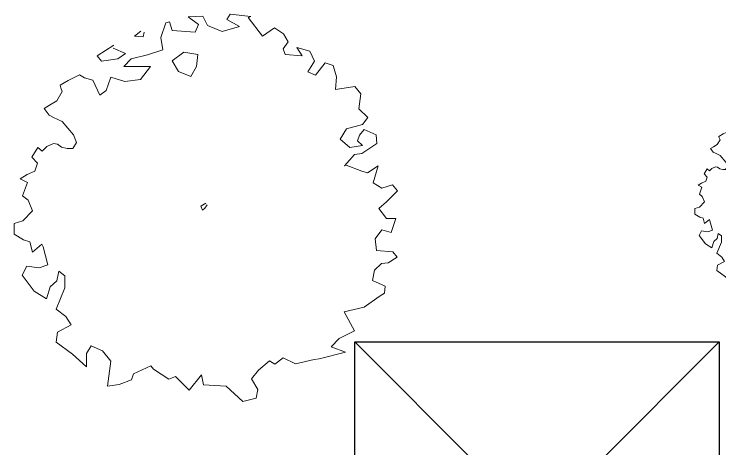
# Model space of a CAD drawing. Extents: x 2080 to 102394, y 2071 to 93424.
# Drawn here: x 85057 to 85557, y 77614 to 77921 of the extents above; entities that cross this region are included whole.
import ezdxf

# ---------------------------------------------------------------- set-up
doc = ezdxf.new("R2010")
doc.units = 0
doc.header["$LTSCALE"] = 20
doc.header["$MEASUREMENT"] = 0
doc.layers.add('Mango tree', color=96, linetype='Continuous', lineweight=5)
doc.layers.add('sappotta', color=114, linetype='Continuous', lineweight=5)
doc.layers.add('Roof lilne', color=31, linetype='Continuous')

# ---------------------------------------------------------------- blocks, each defined once
blk = doc.blocks.new('A$C4DED146C')
at = {"layer": 'Roof lilne'}
for p, q in [((-64.5, -64.5), (-193.5, 64.5)), ((-64.5, -64.5), (64.5, 64.5)), ((-64.5, -112.5), (-64.5, -64.5)), ((-193.5, -241.5), (-64.5, -112.5)), ((-64.5, -112.5), (64.5, -241.5))]:
    blk.add_line(p, q, dxfattribs=at)
blk.add_lwpolyline([(-193.5, -241.5), (-193.5, 64.5), (64.5, 64.5), (64.5, -241.5)], close=True, dxfattribs=at)
blk = doc.blocks.new('NEEM')
at = {"layer": 'sappotta', "linetype": 'Continuous'}
for p, q in [((0.0031, 1.1323), (-0.083, 1.1274)), ((-0.083, 1.1274), (-0.0227, 1.0834)), ((0.0298, 1.0769), (0.0031, 1.1323)), ((0.1622, 1.1437), (0.1418, 1.1119)), ((0.1418, 1.1119), (0.2162, 1.072)), ((0.2828, 1.1298), (0.1622, 1.1437)), ((0.2671, 1.1233), (0.2828, 1.1298)), ((0.3509, 1.0158), (0.2671, 1.1233)), ((-0.2131, 1.0923), (-0.2421, 1.0068)), ((-0.1911, 1.0989), (-0.2131, 1.0923)), ((-0.177, 1.0484), (-0.1911, 1.0989)), ((-0.0227, 1.0834), (-0.0431, 1.0394)), ((0.1144, 1.0427), (0.0298, 1.0769)), ((0.2162, 1.072), (0.1144, 1.0427)), ((-0.3588, 1.0435), (-0.3956, 1.0158)), ((-0.3455, 1.0109), (-0.34, 1.0386)), ((-0.0431, 1.0394), (-0.177, 1.0484)), ((0.4207, 1.063), (0.3509, 1.0158)), ((0.4731, 1.0296), (0.4207, 1.063)), ((0.5006, 0.9816), (0.4731, 1.0296)), ((-0.3956, 1.0158), (-0.3455, 1.0109)), ((-0.2421, 1.0068), (-0.2303, 0.9351)), ((-0.517, 0.9628), (-0.6142, 0.9009)), ((0.4716, 0.9417), (0.5006, 0.9816)), ((0.5515, 0.9498), (0.5813, 0.9001)), ((0.6267, 0.9278), (0.5515, 0.9498)), ((-0.5209, 0.9449), (-0.5209, 0.9449)), ((-0.4489, 0.9131), (-0.5209, 0.9449)), ((-0.4935, 0.8838), (-0.4489, 0.9131)), ((-0.3196, 0.9058), (-0.4152, 0.8838)), ((-0.2303, 0.9351), (-0.3196, 0.9058)), ((-0.1081, 0.9221), (-0.177, 0.8716)), ((-0.0274, 0.9083), (-0.1081, 0.9221)), ((-0.0345, 0.839), (-0.0274, 0.9083)), ((0.4825, 0.9083), (0.4716, 0.9417)), ((0.5813, 0.9001), (0.4825, 0.9083)), ((0.6541, 0.87), (0.6267, 0.9278)), ((-0.6142, 0.9009), (-0.5891, 0.87)), ((-0.5891, 0.87), (-0.4935, 0.8838)), ((-0.4152, 0.8838), (-0.459, 0.839)), ((-0.177, 0.8716), (-0.1394, 0.8089)), ((0.6157, 0.8064), (0.6541, 0.87)), ((-0.459, 0.839), (-0.3032, 0.8374)), ((-0.3032, 0.8374), (-0.3611, 0.7616)), ((-0.0674, 0.7796), (-0.0345, 0.839)), ((0.7152, 0.8602), (0.6604, 0.7877)), ((0.7622, 0.8439), (0.7152, 0.8602)), ((0.7826, 0.7787), (0.7622, 0.8439)), ((-0.7168, 0.7893), (-0.7489, 0.7739)), ((-0.6886, 0.7722), (-0.7168, 0.7893)), ((-0.1394, 0.8089), (-0.0674, 0.7796)), ((0.6604, 0.7877), (0.6157, 0.8064)), ((-0.7826, 0.7567), (-0.8304, 0.7291)), ((-0.7489, 0.7739), (-0.7826, 0.7567)), ((-0.6384, 0.7576), (-0.6886, 0.7722)), ((-0.5985, 0.672), (-0.6384, 0.7576)), ((-0.5335, 0.7763), (-0.5617, 0.6989)), ((-0.452, 0.7502), (-0.5335, 0.7763)), ((-0.3611, 0.7616), (-0.452, 0.7502)), ((0.7755, 0.7038), (0.7826, 0.7787)), ((-0.8304, 0.7291), (-0.8264, 0.7144)), ((-0.8264, 0.7144), (-0.8178, 0.6924)), ((0.8883, 0.7225), (0.7755, 0.7038)), ((0.9236, 0.6785), (0.8883, 0.7225)), ((-0.8178, 0.6924), (-0.8499, 0.6378)), ((-0.5617, 0.6989), (-0.5985, 0.672)), ((0.9126, 0.5906), (0.9236, 0.6785)), ((-0.8499, 0.6378), (-0.8922, 0.6126)), ((-0.8922, 0.6126), (-0.9228, 0.5938)), ((-0.9228, 0.5938), (-0.8946, 0.5547)), ((0.9643, 0.5409), (0.9126, 0.5906)), ((-0.8946, 0.5547), (-0.868, 0.5401)), ((-0.868, 0.5401), (-0.8178, 0.5173)), ((0.9338, 0.5002), (0.9643, 0.5409)), ((-0.8178, 0.5173), (-0.752, 0.4399)), ((0.8398, 0.4749), (0.9338, 0.5002)), ((0.8037, 0.4146), (0.8398, 0.4749)), ((0.9424, 0.4708), (0.9165, 0.4374)), ((1.0137, 0.4391), (0.9424, 0.4708)), ((-0.752, 0.4399), (-0.7348, 0.3943)), ((0.8601, 0.3666), (0.8037, 0.4146)), ((0.9165, 0.4374), (0.904, 0.404)), ((1.0176, 0.3886), (1.0137, 0.4391)), ((-0.9079, 0.3723), (-0.9345, 0.3454)), ((-0.8695, 0.3894), (-0.9079, 0.3723)), ((-0.846, 0.3861), (-0.8695, 0.3894)), ((-0.821, 0.3674), (-0.846, 0.3861)), ((-0.7348, 0.3943), (-0.7567, 0.3609)), ((0.933, 0.378), (0.8601, 0.3666)), ((0.904, 0.404), (0.933, 0.378)), ((0.9298, 0.3315), (1.0176, 0.3886)), ((-0.9604, 0.3657), (-0.9941, 0.3095)), ((-0.9345, 0.3454), (-0.9604, 0.3657)), ((-0.7881, 0.3592), (-0.821, 0.3674)), ((-0.7567, 0.3609), (-0.7881, 0.3592)), ((0.8875, 0.3258), (0.9298, 0.3315)), ((-0.9941, 0.3095), (-0.9612, 0.2745)), ((0.8288, 0.259), (0.8875, 0.3258)), ((-0.9612, 0.2745), (-0.9776, 0.2289)), ((0.8382, 0.2623), (0.8288, 0.259)), ((0.9306, 0.2281), (0.8382, 0.2623)), ((1.0254, 0.259), (0.962, 0.2175)), ((0.9964, 0.1597), (1.0254, 0.259)), ((-1.0231, 0.2077), (-1.0622, 0.1825)), ((-0.9776, 0.2289), (-1.0231, 0.2077)), ((0.962, 0.2175), (0.9306, 0.2281)), ((-1.0622, 0.1825), (-1.0199, 0.1621)), ((-1.0199, 0.1621), (-1.0489, 0.0839)), ((1.0458, 0.1287), (0.9964, 0.1597)), ((1.1092, 0.1491), (1.0458, 0.1287)), ((1.1374, 0.114), (1.1092, 0.1491)), ((-1.0489, 0.0839), (-1.0168, 0.0595)), ((1.074, 0.0489), (1.1374, 0.114)), ((-1.0168, 0.0595), (-0.991, -0.0024)), ((1.0286, 0.0106), (1.074, 0.0489)), ((0.0196, 0.0407), (-0.0094, 0.0244)), ((-0.0094, 0.0244), (0, 0)), ((0, 0), (0.0141, 0.0114)), ((0.0141, 0.0114), (0.0274, 0.031)), ((1.074, -0.0472), (1.0286, 0.0106)), ((-0.991, -0.0024), (-1.0481, -0.0619)), ((-1.0975, -0.0774), (-1.0983, -0.1401)), ((-1.0481, -0.0619), (-1.0975, -0.0774)), ((1.1288, -0.0472), (1.074, -0.0472)), ((1.0998, -0.1287), (1.1288, -0.0472)), ((1.0074, -0.1662), (1.0458, -0.114)), ((1.0458, -0.114), (1.0998, -0.1287)), ((-1.0983, -0.1401), (-1.0442, -0.1727)), ((-1.0442, -0.1727), (-1.0066, -0.1849)), ((-1.0066, -0.1849), (-0.9917, -0.2436)), ((-0.9917, -0.2436), (-0.9369, -0.1979)), ((-0.9369, -0.1979), (-0.9298, -0.2134)), ((1.016, -0.2338), (1.0074, -0.1662)), ((-0.9298, -0.2134), (-0.9024, -0.3177)), ((1.11, -0.2427), (1.016, -0.2338)), ((1.1367, -0.2729), (1.11, -0.2427)), ((1.0834, -0.3063), (1.1367, -0.2729)), ((-1.0246, -0.325), (-1.0521, -0.378)), ((-0.9526, -0.3364), (-1.0246, -0.325)), ((-0.9024, -0.3177), (-0.9526, -0.3364)), ((1.0043, -0.3495), (1.045, -0.3112)), ((1.045, -0.3112), (1.0834, -0.3063)), ((-0.8484, -0.4114), (-0.8374, -0.3552)), ((-0.8374, -0.3552), (-0.8029, -0.3828)), ((0.9917, -0.4105), (1.0043, -0.3495)), ((-1.0521, -0.378), (-0.9816, -0.4708)), ((-0.8883, -0.4456), (-0.8484, -0.4114)), ((-0.8029, -0.3828), (-0.8029, -0.4521)), ((1.0662, -0.4431), (0.9917, -0.4105)), ((-0.9103, -0.5156), (-0.8883, -0.4456)), ((-0.8029, -0.4521), (-0.8531, -0.5759)), ((1.0615, -0.4839), (1.0662, -0.4431)), ((-0.9816, -0.4708), (-0.9103, -0.5156)), ((1.0317, -0.5026), (1.0615, -0.4839)), ((0.9432, -0.5653), (1.0317, -0.5026)), ((-0.8531, -0.5759), (-0.7967, -0.6191)), ((0.8264, -0.5914), (0.9432, -0.5653)), ((0.8868, -0.7038), (0.8264, -0.5914)), ((-0.7967, -0.6191), (-0.7661, -0.668)), ((-0.7661, -0.668), (-0.8445, -0.7103)), ((-0.8445, -0.7103), (-0.8523, -0.7698)), ((0.7975, -0.747), (0.8868, -0.7038)), ((-0.8523, -0.7698), (-0.7575, -0.8382)), ((0.7512, -0.7967), (0.7975, -0.747)), ((-0.676, -0.8358), (-0.6486, -0.791)), ((-0.6486, -0.791), (-0.582, -0.8203)), ((-0.582, -0.8203), (-0.5343, -0.8806)), ((0.8343, -0.8276), (0.7512, -0.7967)), ((-0.7575, -0.8382), (-0.6753, -0.9123)), ((-0.6753, -0.9123), (-0.676, -0.8358)), ((0.423, -0.8968), (0.47, -0.8602)), ((0.47, -0.8602), (0.5429, -0.896)), ((0.68, -0.8667), (0.8343, -0.8276)), ((-0.5343, -0.8806), (-0.5538, -1.0247)), ((0.3267, -0.9319), (0.3909, -0.8789)), ((0.3909, -0.8789), (0.423, -0.8968)), ((0.5429, -0.896), (0.6518, -0.8708)), ((0.6518, -0.8708), (0.68, -0.8667)), ((-0.4011, -0.9547), (-0.3016, -0.9074)), ((-0.3016, -0.9074), (-0.2859, -0.9262)), ((-0.2859, -0.9262), (-0.1966, -0.9856)), ((0.2867, -0.9824), (0.3267, -0.9319)), ((-0.4128, -0.9881), (-0.4011, -0.9547)), ((-0.1966, -0.9856), (-0.1575, -0.9685)), ((-0.1575, -0.9685), (-0.0783, -1.0492)), ((-0.0783, -1.0492), (-0.0063, -0.9604)), ((-0.0063, -0.9604), (0.0063, -1.0174)), ((0.3235, -1.0459), (0.2867, -0.9824)), ((-0.5538, -1.0247), (-0.4857, -1.015)), ((-0.4857, -1.015), (-0.4128, -0.9881)), ((0.0063, -1.0174), (0.1394, -1.0255)), ((0.1394, -1.0255), (0.2358, -1.1152)), ((0.3141, -1.0964), (0.3235, -1.0459)), ((0.2358, -1.1152), (0.3141, -1.0964))]:
    blk.add_line(p, q, dxfattribs=at)

msp = doc.modelspace()

# ---------------------------------------------------------------- block references
at = {"ltscale": 0.5}
msp.add_blockref('A$C4DED146C', (85491.604, 77624.719, 0), dxfattribs=at)
at = {"layer": 'Mango tree', "linetype": 'Continuous'}
for p, xscale, yscale, zscale in [((85190.1, 77782.52), 121.4740548847622, 121.4740548848931, 121.4740548840719), ((85608.643, 77788.612), 63.40470361241023, 63.40470361248299, 63.40470361205351)]:
    msp.add_blockref('NEEM', p, dxfattribs=dict(at, xscale=xscale, yscale=yscale, zscale=zscale))

doc.saveas('drawing.dxf')
